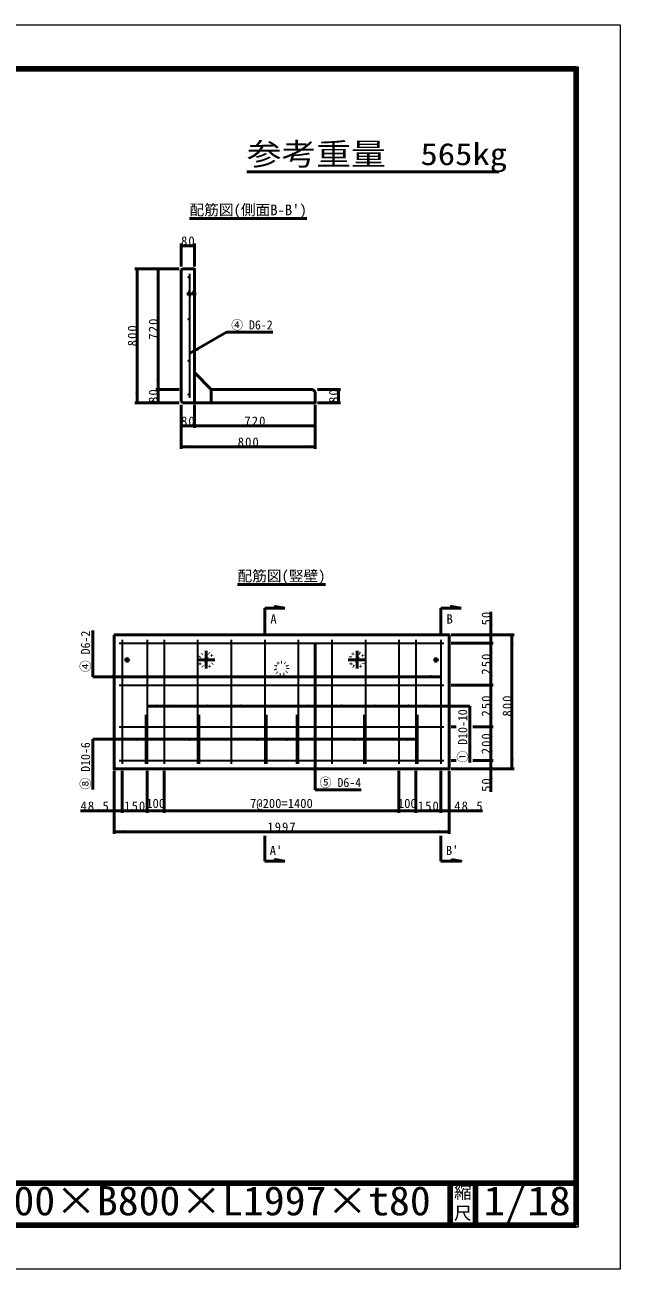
# Model space of a CAD drawing. Units: millimetres, scale not verified, with parts at other scales. Extents: x -2102 to 2102, y -1485 to 1485.
# Drawn here: x 683 to 2102, y -1485 to 1485 of the extents above; entities that cross this region are included whole.
import ezdxf
from ezdxf.enums import TextEntityAlignment as Align

# ---------------------------------------------------------------- set-up
doc = ezdxf.new("R2010")
doc.units = ezdxf.units.MM
doc.header["$LTSCALE"] = 5
doc.linetypes.add('DOTTED', pattern=[1.75, 0.25, -1.5])
doc.linetypes.add('LONG_DASHED_DOTTED', pattern=[15.25, 12, -1.5, 0.25, -1.5])
doc.layers.add('0-0_V-nasSTD', color=7, linetype='Continuous', lineweight=50)
doc.layers.add('0-1_0', color=7, linetype='Continuous', lineweight=100)
doc.styles.add('ＭＳ ゴシック', font='')
doc.styles.get('ＭＳ ゴシック').set_extended_font_data('MS Gothic')

msp = doc.modelspace()

# ---------------------------------------------------------------- linework, layer by layer
at = {"layer": '0-0_V-nasSTD'}
for p, q in [((1075.815, 1022.887), (1355.815, 1022.887)), ((1055.815, 962.887), (1055.815, 907.887)), ((1055.815, 957.887), (1087.815, 957.887)), ((1087.815, 962.887), (1087.815, 907.887)), ((1050.815, 902.887), (945.815, 902.887)), ((950.815, 902.887), (950.815, 582.887)), ((1059.415, 902.887), (1055.815, 899.287)), ((1055.815, 899.287), (1055.815, 586.487)), ((1085.815, 902.887), (1059.415, 902.887)), ((1087.815, 900.887), (1087.815, 582.887)), ((1087.815, 654.887), (1127.815, 614.887)), ((1050.815, 614.887), (995.815, 614.887)), ((1000.815, 614.887), (1000.815, 582.887)), ((1127.815, 614.887), (1369.815, 614.887)), ((1127.815, 582.887), (1127.815, 614.887)), ((1369.815, 614.887), (1375.815, 608.887)), ((1435.815, 614.887), (1380.815, 614.887)), ((1430.815, 614.887), (1430.815, 582.887)), ((1050.815, 582.887), (945.815, 582.887)), ((1055.815, 586.487), (1059.415, 582.887)), ((1055.815, 472.887), (1055.815, 577.887)), ((1087.815, 522.887), (1087.815, 577.887)), ((1375.815, 472.887), (1375.815, 577.887)), ((1435.815, 582.887), (1380.815, 582.887)), ((1087.815, 527.887), (1055.815, 527.887)), ((1375.815, 477.887), (1055.815, 477.887)), ((1190.215, 149.087), (1400.215, 149.087)), ((1255.215, 33.087), (1255.215, 93.087)), ((1280.215, 93.087), (1255.215, 93.087)), ((1280.215, 93.087), (1303.255, 93.087)), ((1675.215, 33.087), (1675.215, 93.087)), ((1700.215, 93.087), (1675.215, 93.087)), ((1700.215, 93.087), (1723.255, 93.087)), ((1794.615, 29.087), (1794.615, 84.087)), ((845.215, -70.913), (845.215, 39.087)), ((1375.215, -340.913), (1375.215, 9.087)), ((1699.615, 29.087), (1849.615, 29.087)), ((1699.615, 9.087), (1799.615, 9.087)), ((1794.615, 29.087), (1794.615, 9.087)), ((1794.615, 9.087), (1794.615, -90.913)), ((1844.615, 29.087), (1844.615, -290.913)), ((1675.215, -70.913), (845.215, -70.913)), ((1699.615, -90.913), (1799.615, -90.913)), ((1794.615, -90.913), (1794.615, -190.913)), ((1744.615, -140.913), (975.215, -140.913)), ((1744.615, -272.993), (1744.615, -140.913)), ((1744.615, -275.913), (1744.615, -140.913)), ((1699.615, -190.913), (1711.615, -190.913)), ((1751.615, -190.913), (1799.615, -190.913)), ((1794.615, -190.913), (1794.615, -270.913)), ((1619.215, -220.399), (845.215, -220.399)), ((845.215, -340.399), (845.215, -220.399)), ((895.815, -295.913), (895.815, -445.913)), ((915.215, -295.913), (915.215, -395.913)), ((975.215, -295.913), (975.215, -395.913)), ((1015.215, -295.913), (1015.215, -395.913)), ((1575.215, -295.913), (1575.215, -395.913)), ((1615.215, -295.913), (1615.215, -395.913)), ((1675.215, -295.913), (1675.215, -395.913)), ((1694.615, -295.913), (1694.615, -445.913)), ((1699.615, -270.913), (1711.615, -270.913)), ((1699.615, -290.913), (1849.615, -290.913)), ((1751.615, -270.913), (1799.615, -270.913)), ((1794.615, -290.913), (1794.615, -270.913)), ((1794.615, -290.913), (1794.615, -345.913)), ((1375.215, -340.913), (1485.215, -340.913)), ((815.815, -390.913), (895.815, -390.913)), ((975.215, -390.913), (1015.215, -390.913)), ((1015.215, -390.913), (1575.215, -390.913)), ((1615.215, -390.913), (1575.215, -390.913)), ((1774.615, -390.913), (1694.615, -390.913)), ((895.815, -440.913), (1694.615, -440.913)), ((1255.215, -450.913), (1255.215, -510.913)), ((1675.215, -450.913), (1675.215, -510.913)), ((1280.215, -510.913), (1255.215, -510.913)), ((1280.215, -510.913), (1303.255, -510.913)), ((1700.215, -510.913), (1675.215, -510.913)), ((1700.215, -510.913), (1700.215, -507.073))]:
    msp.add_line(p, q, dxfattribs=at)
at = {"layer": '0-0_V-nasSTD', "lineweight": 35}
for p, q in [((1075.815, 890.887), (1075.815, 594.887)), ((907.815, 9.087), (1682.615, 9.087)), ((915.215, 17.087), (915.215, -278.913)), ((975.215, 17.087), (975.215, -278.913)), ((1015.215, 17.087), (1015.215, -278.913)), ((1095.215, 17.087), (1095.215, -278.913)), ((1175.215, 17.087), (1175.215, -278.913)), ((1255.215, 17.087), (1255.215, -278.913)), ((1335.215, 17.087), (1335.215, -278.913)), ((1415.215, 17.087), (1415.215, -278.913)), ((1495.215, 17.087), (1495.215, -278.913)), ((1575.215, 17.087), (1575.215, -278.913)), ((1615.215, 17.087), (1615.215, -278.913)), ((1675.215, 17.087), (1675.215, -278.913)), ((907.815, -90.913), (1682.615, -90.913)), ((971.215, -161.884), (971.215, -278.913)), ((1099.215, -161.884), (1099.215, -278.913)), ((1259.215, -161.884), (1259.215, -278.913)), ((1331.215, -161.884), (1331.215, -278.913)), ((1491.215, -161.884), (1491.215, -278.913)), ((1619.215, -161.884), (1619.215, -278.913)), ((907.815, -190.913), (1682.615, -190.913)), ((907.815, -270.913), (1682.615, -270.913))]:
    msp.add_line(p, q, dxfattribs=at)
at = {"layer": '0-0_V-nasSTD', "linetype": 'LONG_DASHED_DOTTED'}
for p, q in [((1069.815, 842.887), (1091.815, 842.887)), ((927.015, -36.913), (927.015, -24.913)), ((1115.215, -9.113), (1115.215, -51.513)), ((1475.215, -9.113), (1475.215, -51.513)), ((1663.415, -36.913), (1663.415, -24.913)), ((921.015, -30.913), (933.015, -30.913)), ((1094.015, -30.913), (1136.415, -30.913)), ((1454.015, -30.913), (1496.415, -30.913)), ((1657.415, -30.913), (1669.415, -30.913))]:
    msp.add_line(p, q, dxfattribs=at)
at = {"layer": '0-0_V-nasSTD', "linetype": 'DOTTED'}
for p, q in [((1073.815, 838.887), (1073.815, 846.887)), ((1073.815, 846.887), (1087.815, 846.887)), ((1087.815, 838.887), (1073.815, 838.887))]:
    msp.add_line(p, q, dxfattribs=at)
at = {"layer": '0-0_V-nasSTD', "lineweight": 100}
for p, q in [((1697.5, -1280), (1697.5, -1380)), ((1757.5, -1280), (1757.5, -1380)), ((-1997.5, -1380), (1997.5, -1380))]:
    msp.add_line(p, q, dxfattribs=at)
at = {"layer": '0-0_V-nasSTD', "lineweight": 18}
for points in [[(-2102.5, -1485), (-2102.5, 1485), (2102.5, 1485), (2102.5, -1485)], [(-2002.5, -1385), (-2002.5, 1385), (2002.5, 1385), (2002.5, -1385)]]:
    msp.add_lwpolyline(points, close=True, dxfattribs=at)
at = {"layer": '0-0_V-nasSTD', "lineweight": 100}
msp.add_lwpolyline([(1997.5, -1380), (1997.5, 1380), (-1997.5, 1380)], dxfattribs=at)
at = {"layer": '0-0_V-nasSTD'}
for points in [[(1000.815, 902.887), (1000.815, 614.887), (1000.815, 582.887)], [(1075.815, 700.287), (1164.306, 751.378), (1274.306, 751.378)], [(1059.415, 582.887), (1375.815, 582.887), (1375.815, 608.887)], [(1375.815, 527.887), (1087.815, 527.887), (1055.815, 527.887)], [(1280.215, 93.087), (1280.215, 96.927), (1303.255, 93.087)], [(1700.215, 93.087), (1700.215, 96.927), (1723.255, 93.087)], [(895.815, -390.913), (915.215, -390.913), (975.215, -390.913)], [(1694.615, -390.913), (1675.215, -390.913), (1615.215, -390.913)], [(1280.215, -510.913), (1280.215, -507.073), (1303.255, -510.913)], [(1700.215, -507.073), (1723.255, -510.913), (1700.215, -510.913)]]:
    msp.add_lwpolyline(points, dxfattribs=at)
msp.add_lwpolyline([(895.815, 29.087), (895.815, -290.913), (1694.615, -290.913), (1694.615, 29.087)], close=True, dxfattribs=at)
at = {"layer": '0-0_V-nasSTD', "lineweight": 35}
for centre in [(1074.615, 882.887), (1074.615, 782.887), (1074.615, 682.887), (1074.615, 602.887)]:
    msp.add_circle(centre, 1.2, dxfattribs=at)
at = {"layer": '0-0_V-nasSTD', "linetype": 'DOTTED'}
for centre, radius in [((927.015, -30.913), 3.8), ((927.015, -30.913), 2.4), ((927.015, -30.913), 2), ((1115.215, -30.913), 17.2), ((1115.215, -30.913), 5), ((1475.215, -30.913), 17.2), ((1475.215, -30.913), 5), ((1663.415, -30.913), 3.8), ((1663.415, -30.913), 2.4), ((1663.415, -30.913), 2), ((1295.215, -50.913), 15)]:
    msp.add_circle(centre, radius, dxfattribs=at)
at = {"layer": '0-0_V-nasSTD'}
msp.add_arc((1085.815, 900.887), 2, 0, 90, dxfattribs=at)
for points in [[(1055.815, 957.887), (1079.815, 957.887), (1079.815, 961.887)], [(1055.815, 957.887), (1079.815, 953.887), (1079.815, 957.887)], [(1063.815, 957.887), (1063.815, 961.887), (1087.815, 957.887)], [(1063.815, 953.887), (1063.815, 957.887), (1087.815, 957.887)], [(946.815, 878.887), (950.815, 878.887), (950.815, 902.887)], [(950.815, 878.887), (950.815, 902.887), (954.815, 878.887)], [(996.815, 878.887), (1000.815, 878.887), (1000.815, 902.887)], [(1000.815, 878.887), (1000.815, 902.887), (1004.815, 878.887)], [(1075.815, 700.287), (1094.599, 715.751), (1096.599, 712.287)], [(1075.815, 700.287), (1096.599, 712.287), (1098.599, 708.823)], [(996.815, 638.887), (1000.815, 614.887), (1000.815, 638.887)], [(1000.815, 614.887), (1000.815, 638.887), (1004.815, 638.887)], [(946.815, 606.887), (950.815, 582.887), (950.815, 606.887)], [(950.815, 582.887), (950.815, 606.887), (954.815, 606.887)], [(996.815, 590.887), (1000.815, 590.887), (1000.815, 614.887)], [(996.815, 606.887), (1000.815, 582.887), (1000.815, 606.887)], [(1000.815, 590.887), (1000.815, 614.887), (1004.815, 590.887)], [(1000.815, 582.887), (1000.815, 606.887), (1004.815, 606.887)], [(1426.815, 590.887), (1430.815, 590.887), (1430.815, 614.887)], [(1426.815, 606.887), (1430.815, 582.887), (1430.815, 606.887)], [(1430.815, 590.887), (1430.815, 614.887), (1434.815, 590.887)], [(1430.815, 582.887), (1430.815, 606.887), (1434.815, 606.887)], [(1055.815, 527.887), (1079.815, 527.887), (1079.815, 531.887)], [(1055.815, 527.887), (1079.815, 523.887), (1079.815, 527.887)], [(1063.815, 527.887), (1063.815, 531.887), (1087.815, 527.887)], [(1063.815, 523.887), (1063.815, 527.887), (1087.815, 527.887)], [(1087.815, 527.887), (1111.815, 527.887), (1111.815, 531.887)], [(1087.815, 527.887), (1111.815, 523.887), (1111.815, 527.887)], [(1351.815, 527.887), (1351.815, 531.887), (1375.815, 527.887)], [(1351.815, 523.887), (1351.815, 527.887), (1375.815, 527.887)], [(1055.815, 477.887), (1079.815, 477.887), (1079.815, 481.887)], [(1055.815, 477.887), (1079.815, 473.887), (1079.815, 477.887)], [(1351.815, 477.887), (1351.815, 481.887), (1375.815, 477.887)], [(1351.815, 473.887), (1351.815, 477.887), (1375.815, 477.887)], [(1790.615, 53.087), (1794.615, 29.087), (1794.615, 53.087)], [(1794.615, 29.087), (1794.615, 53.087), (1798.615, 53.087)], [(1371.215, -14.913), (1375.215, -14.913), (1375.215, 9.087)], [(1375.215, -14.913), (1375.215, 9.087), (1379.215, -14.913)], [(1790.615, -14.913), (1794.615, -14.913), (1794.615, 9.087)], [(1794.615, -14.913), (1794.615, 9.087), (1798.615, -14.913)], [(1840.615, 5.087), (1844.615, 5.087), (1844.615, 29.087)], [(1844.615, 5.087), (1844.615, 29.087), (1848.615, 5.087)], [(891.215, -70.913), (891.215, -66.913), (915.215, -70.913)], [(891.215, -74.913), (891.215, -70.913), (915.215, -70.913)], [(1651.215, -70.913), (1651.215, -66.913), (1675.215, -70.913)], [(1651.215, -74.913), (1651.215, -70.913), (1675.215, -70.913)], [(1790.615, -66.913), (1794.615, -90.913), (1794.615, -66.913)], [(1794.615, -90.913), (1794.615, -66.913), (1798.615, -66.913)], [(1371.215, -114.913), (1375.215, -114.913), (1375.215, -90.913)], [(1375.215, -114.913), (1375.215, -90.913), (1379.215, -114.913)], [(1790.615, -114.913), (1794.615, -114.913), (1794.615, -90.913)], [(1794.615, -114.913), (1794.615, -90.913), (1798.615, -114.913)], [(975.215, -140.913), (999.215, -140.913), (999.215, -136.913)], [(975.215, -140.913), (999.215, -144.913), (999.215, -140.913)], [(1015.215, -140.913), (1039.215, -140.913), (1039.215, -136.913)], [(1015.215, -140.913), (1039.215, -144.913), (1039.215, -140.913)], [(1095.215, -140.913), (1119.215, -140.913), (1119.215, -136.913)], [(1095.215, -140.913), (1119.215, -144.913), (1119.215, -140.913)], [(1175.215, -140.913), (1199.215, -140.913), (1199.215, -136.913)], [(1175.215, -140.913), (1199.215, -144.913), (1199.215, -140.913)], [(1255.215, -140.913), (1279.215, -140.913), (1279.215, -136.913)], [(1255.215, -140.913), (1279.215, -144.913), (1279.215, -140.913)], [(1335.215, -140.913), (1359.215, -140.913), (1359.215, -136.913)], [(1335.215, -140.913), (1359.215, -144.913), (1359.215, -140.913)], [(1415.215, -140.913), (1439.215, -140.913), (1439.215, -136.913)], [(1415.215, -140.913), (1439.215, -144.913), (1439.215, -140.913)], [(1495.215, -140.913), (1519.215, -140.913), (1519.215, -136.913)], [(1495.215, -140.913), (1519.215, -144.913), (1519.215, -140.913)], [(1575.215, -140.913), (1599.215, -140.913), (1599.215, -136.913)], [(1575.215, -140.913), (1599.215, -144.913), (1599.215, -140.913)], [(1615.215, -140.913), (1639.215, -140.913), (1639.215, -136.913)], [(1615.215, -140.913), (1639.215, -144.913), (1639.215, -140.913)], [(1790.615, -166.913), (1794.615, -190.913), (1794.615, -166.913)], [(1794.615, -190.913), (1794.615, -166.913), (1798.615, -166.913)], [(1371.215, -214.913), (1375.215, -214.913), (1375.215, -190.913)], [(1375.215, -214.913), (1375.215, -190.913), (1379.215, -214.913)], [(1790.615, -214.913), (1794.615, -214.913), (1794.615, -190.913)], [(1794.615, -214.913), (1794.615, -190.913), (1798.615, -214.913)], [(947.215, -220.399), (947.215, -216.399), (971.215, -220.399)], [(947.215, -224.399), (947.215, -220.399), (971.215, -220.399)], [(1075.215, -220.399), (1075.215, -216.399), (1099.215, -220.399)], [(1075.215, -224.399), (1075.215, -220.399), (1099.215, -220.399)], [(1235.215, -220.399), (1235.215, -216.399), (1259.215, -220.399)], [(1235.215, -224.399), (1235.215, -220.399), (1259.215, -220.399)], [(1307.215, -220.399), (1307.215, -216.399), (1331.215, -220.399)], [(1307.215, -224.399), (1307.215, -220.399), (1331.215, -220.399)], [(1467.215, -220.399), (1467.215, -216.399), (1491.215, -220.399)], [(1467.215, -224.399), (1467.215, -220.399), (1491.215, -220.399)], [(1595.215, -220.399), (1595.215, -216.399), (1619.215, -220.399)], [(1595.215, -224.399), (1595.215, -220.399), (1619.215, -220.399)], [(1790.615, -246.913), (1794.615, -270.913), (1794.615, -246.913)], [(1794.615, -270.913), (1794.615, -246.913), (1798.615, -246.913)], [(1840.615, -266.913), (1844.615, -290.913), (1844.615, -266.913)], [(1844.615, -290.913), (1844.615, -266.913), (1848.615, -266.913)], [(1371.215, -294.913), (1375.215, -294.913), (1375.215, -270.913)], [(1375.215, -294.913), (1375.215, -270.913), (1379.215, -294.913)], [(1790.615, -314.913), (1794.615, -314.913), (1794.615, -290.913)], [(1794.615, -314.913), (1794.615, -290.913), (1798.615, -314.913)], [(871.815, -390.913), (871.815, -386.913), (895.815, -390.913)], [(871.815, -394.913), (871.815, -390.913), (895.815, -390.913)], [(915.215, -390.913), (939.215, -390.913), (939.215, -386.913)], [(915.215, -390.913), (939.215, -394.913), (939.215, -390.913)], [(951.215, -390.913), (951.215, -386.913), (975.215, -390.913)], [(951.215, -394.913), (951.215, -390.913), (975.215, -390.913)], [(975.215, -390.913), (999.215, -390.913), (999.215, -386.913)], [(975.215, -390.913), (999.215, -394.913), (999.215, -390.913)], [(991.215, -390.913), (991.215, -386.913), (1015.215, -390.913)], [(991.215, -394.913), (991.215, -390.913), (1015.215, -390.913)], [(1015.215, -390.913), (1039.215, -390.913), (1039.215, -386.913)], [(1015.215, -390.913), (1039.215, -394.913), (1039.215, -390.913)], [(1551.215, -390.913), (1551.215, -386.913), (1575.215, -390.913)], [(1551.215, -394.913), (1551.215, -390.913), (1575.215, -390.913)], [(1575.215, -390.913), (1599.215, -390.913), (1599.215, -386.913)], [(1575.215, -390.913), (1599.215, -394.913), (1599.215, -390.913)], [(1591.215, -390.913), (1591.215, -386.913), (1615.215, -390.913)], [(1591.215, -394.913), (1591.215, -390.913), (1615.215, -390.913)], [(1615.215, -390.913), (1639.215, -390.913), (1639.215, -386.913)], [(1615.215, -390.913), (1639.215, -394.913), (1639.215, -390.913)], [(1651.215, -390.913), (1651.215, -386.913), (1675.215, -390.913)], [(1651.215, -394.913), (1651.215, -390.913), (1675.215, -390.913)], [(1694.615, -390.913), (1718.615, -390.913), (1718.615, -386.913)], [(1694.615, -390.913), (1718.615, -394.913), (1718.615, -390.913)], [(895.815, -440.913), (919.815, -440.913), (919.815, -436.913)], [(895.815, -440.913), (919.815, -444.913), (919.815, -440.913)], [(1670.615, -440.913), (1670.615, -436.913), (1694.615, -440.913)], [(1670.615, -444.913), (1670.615, -440.913), (1694.615, -440.913)]]:
    msp.add_solid(points, dxfattribs=at)
at = {"layer": '0-1_0', "lineweight": 50}
msp.add_line((1212.469, 1134.328), (1813.669, 1134.328), dxfattribs=at)
at = {"layer": '0-1_0'}
msp.add_line((-1997.5, -1280), (1997.5, -1280), dxfattribs=at)

# ---------------------------------------------------------------- texts
at = {"layer": '0-0_V-nasSTD', "style": 'ＭＳ ゴシック'}
for s, height, width, p in [('参考重量\u3000565kg', 52.79, 1.15, (1212.469, 1134.328)), ('④ D6-2', 21.85, 0.95, (1175.194, 751.378)), ('⑤ D6-4', 21.85, 0.95, (1386.103, -340.913)), ('H800×B800×L1997×t80', 69.65, 1.05, (556.5, -1377.492)), ('1/18', 69.65, 1.1, (1776.5, -1377.418))]:
    msp.add_text(s, height=height, dxfattribs=dict(at, width=width)).set_placement(p, align=Align.BOTTOM_LEFT)
for s, height, p in [("配筋図(側面B-B')", 25.66, (1075.815, 1022.887)), ('配筋図(竪壁)', 25.66, (1190.215, 149.087)), ('A', 21.99, (1268.58, 49.262)), ('B', 21.99, (1688.58, 49.262)), ('100', 21.99, (972.715, -390.913)), ('7@200=1400', 21.99, (1220.215, -390.913)), ('100', 21.99, (1572.715, -390.913)), ("A'", 21.99, (1267.104, -503.357)), ("B'", 21.99, (1687.104, -503.357)), ('縮', 30.79, (1706.482, -1326.001)), ('尺', 30.79, (1706.476, -1375.99))]:
    msp.add_text(s, height=height, dxfattribs=at).set_placement(p, align=Align.BOTTOM_LEFT)
at = {"layer": '0-0_V-nasSTD', "style": 'ＭＳ ゴシック', "width": 0.95}
for s, p in [('④ D6-2', (845.215, -60.025)), ('① D10-10', (1744.615, -275.913)), ('⑧ D10-6', (845.215, -340.399))]:
    msp.add_text(s, height=21.85, rotation=90, dxfattribs=at).set_placement(p, align=Align.BOTTOM_LEFT)
at = {"layer": '0-0_V-nasSTD', "char_height": 21.99, "attachment_point": 7, "style": 'ＭＳ ゴシック'}
for s, insert in [('\\T1.17;80', (1055.564, 957.887)), ('\\T1.17;80', (1055.564, 527.887)), ('\\T1.17;720', (1206.815, 527.887)), ('\\T1.17;800', (1190.815, 477.887)), ('\\T1.17;48.5', (815.815, -390.913)), ('\\T1.17;150', (920.215, -390.913)), ('\\T1.17;150', (1620.215, -390.913)), ('\\T1.17;48.5', (1707.115, -390.913)), ('\\T1.17;1997', (1261.465, -440.913))]:
    msp.add_mtext(s, dxfattribs=dict(at, insert=insert))
at = {"layer": '0-0_V-nasSTD', "char_height": 21.99, "attachment_point": 7, "rotation": 90, "style": 'ＭＳ ゴシック'}
for s, insert in [('\\T1.17;720', (1000.815, 733.887)), ('\\T1.17;800', (950.815, 717.887)), ('\\T1.17;80', (1000.815, 582.636)), ('\\T1.17;80', (1430.815, 582.636)), ('\\T1.17;50', (1794.615, 51.587)), ('\\T1.17;250', (1794.615, -65.913)), ('\\T1.17;250', (1794.615, -165.913)), ('\\T1.17;800', (1844.615, -165.913)), ('\\T1.17;200', (1794.615, -255.913)), ('\\T1.17;50', (1794.615, -345.913))]:
    msp.add_mtext(s, dxfattribs=dict(at, insert=insert))

doc.saveas('drawing.dxf')
